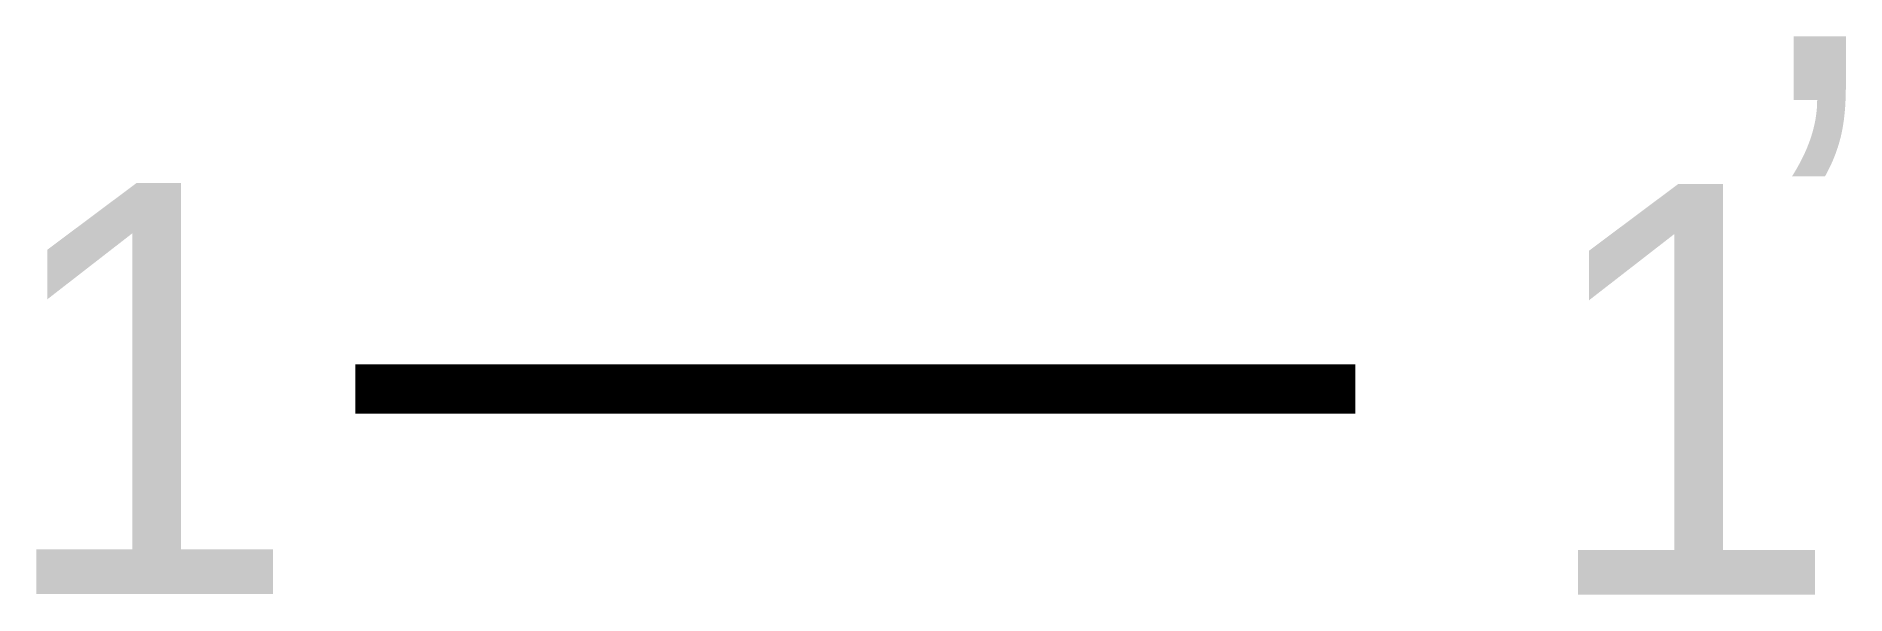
# Model space of a CAD drawing. Header units: millimetres. Extents: x 0.3 to 11.3, y 0 to 3.4.
import ezdxf

# ---------------------------------------------------------------- set-up
doc = ezdxf.new("R2010")
doc.units = ezdxf.units.MM

msp = doc.modelspace()

# ---------------------------------------------------------------- linework, layer by layer
at = {"const_width": 0.3}
msp.add_lwpolyline([(2.227, 1.295), (8.314, 1.295)], dxfattribs=at)

# ---------------------------------------------------------------- texts
at = {"char_height": 2.5, "attachment_point": 1}
for s, insert, width in [(',', (10.671, 5.554), 1.06695), ('1', (0.03, 2.549), 2.29082), ('1', (9.415, 2.544), 2.41634)]:
    msp.add_mtext(s, dxfattribs=dict(at, insert=insert, width=width))

doc.saveas('drawing.dxf')
